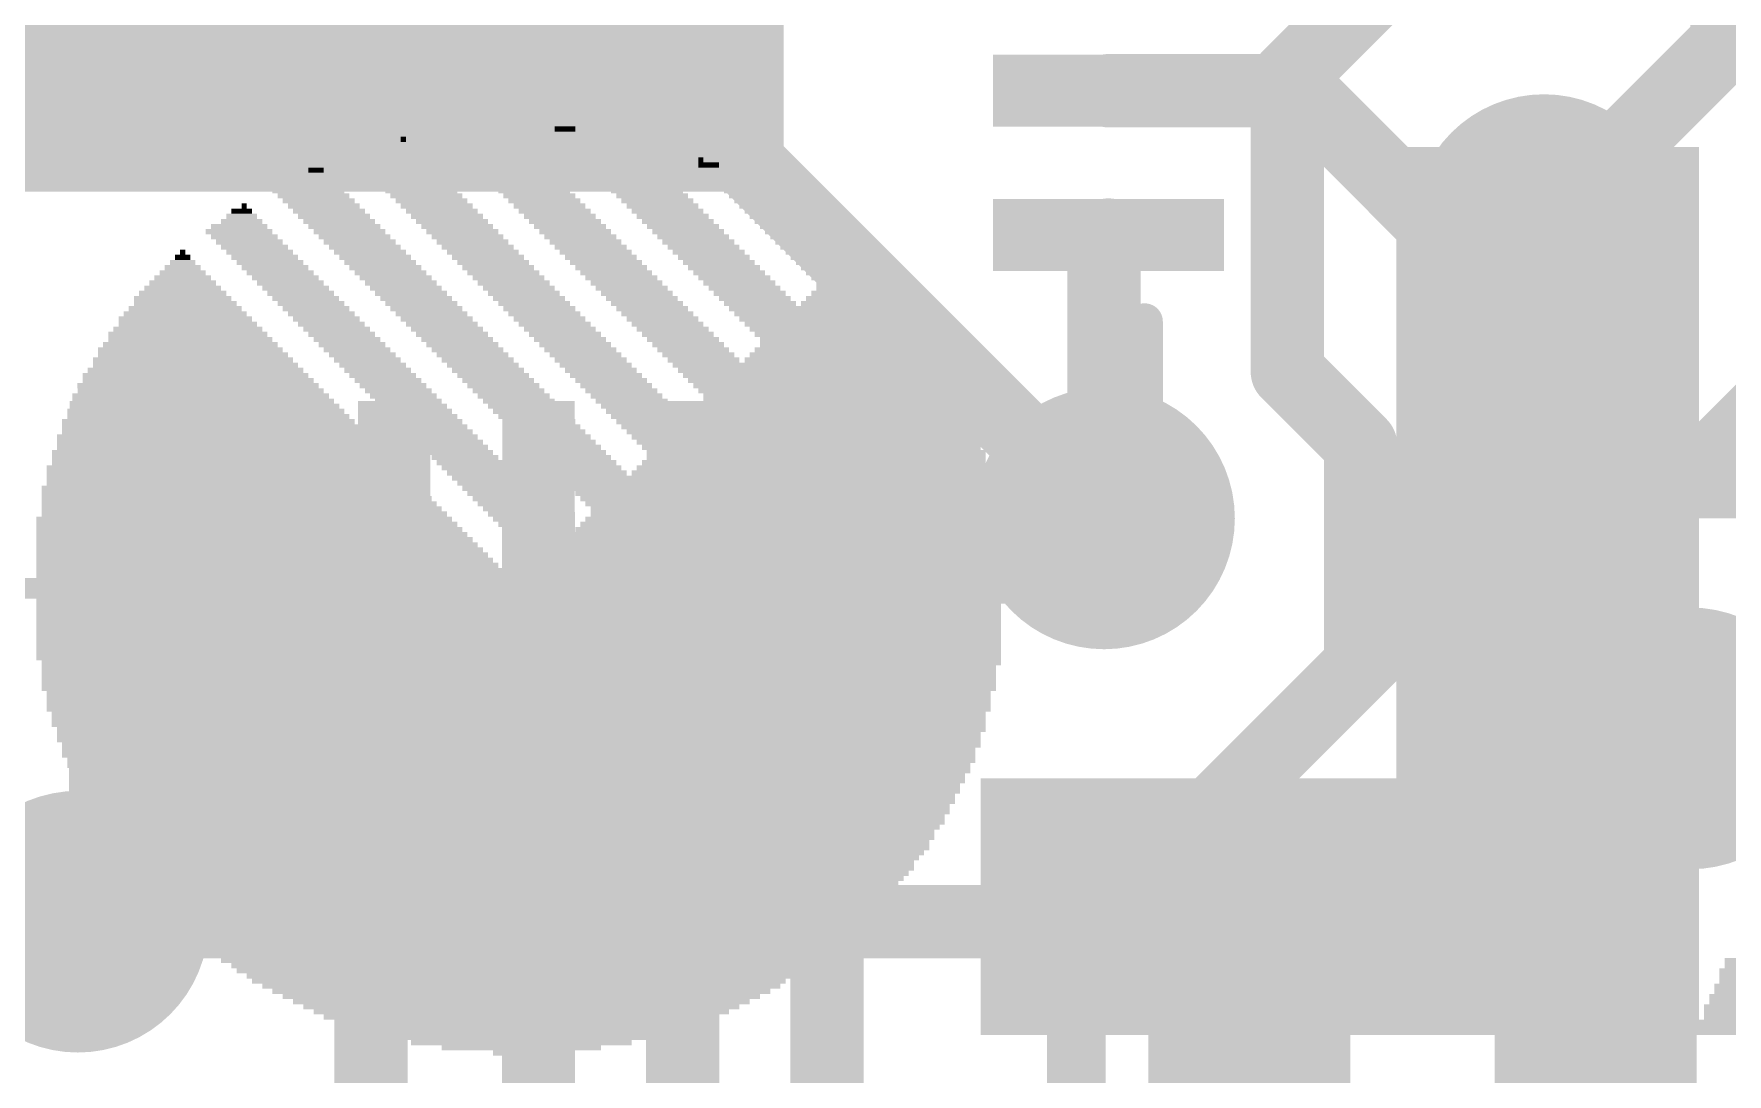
# Model space of a CAD drawing. Extents: x -0.4 to 51.3, y -0.4 to 23.4.
# Drawn here: x 23.47 to 29.34, y 5.69 to 9.3 of the extents above; entities that cross this region are included whole.
import ezdxf

# ---------------------------------------------------------------- set-up
doc = ezdxf.new("R2010")
doc.units = 0
for name, color, linetype in [('1', 12, 'CONTINUOUS'), ('16', 132, 'CONTINUOUS'), ('18', 110, 'CONTINUOUS'), ('21', 40, 'CONTINUOUS'), ('22', 6, 'CONTINUOUS')]:
    doc.layers.add(name, color=color, linetype=linetype)

# ---------------------------------------------------------------- blocks, each defined once
blk = doc.blocks.new('RECT')
blk.add_solid([(-0.5, -0.5), (0.5, -0.5), (-0.5, 0.5), (0.5, 0.5)])
blk = doc.blocks.new('ROUNDV')
at = {"const_width": 0.5}
blk.add_lwpolyline([(0, -0.25, 1), (0, 0.25, 1), (0, -0.25)], format="xyb", dxfattribs=at)

msp = doc.modelspace()

# ---------------------------------------------------------------- linework, layer by layer
at = {"layer": '1', "const_width": 0.254}
for points in [[(27.1932, 9.1016), (27.8554, 9.1016)], [(27.8554, 9.1016), (28.321, 8.636)], [(28.321, 8.636), (28.702, 8.636)], [(27.1932, 8.6016), (27.178, 8.5864)], [(27.178, 8.5864), (27.178, 7.62)], [(29.591, 8.128), (29.21, 7.747)], [(28.702, 7.747), (27.559, 6.604)], [(29.21, 7.747), (28.702, 7.747)], [(23.7182, 7.6266), (23.7182, 6.3192)], [(24.2182, 7.6266), (24.2182, 6.8968)], [(25.2182, 7.6266), (25.2182, 3.6108)], [(25.7182, 7.6266), (25.7182, 3.8728)], [(26.2182, 7.6266), (26.2182, 4.1348)], [(24.2182, 6.8968), (24.638, 6.477)], [(27.559, 6.604), (27.559, 5.3822)], [(24.638, 6.477), (24.638, 3.556)], [(23.7182, 6.3192), (23.622, 6.223)]]:
    msp.add_lwpolyline(points, dxfattribs=at)
at = {"layer": '1', "const_width": 0.127}
for points in [[(27.1932, 9.1651, 1), (27.1932, 9.0381)], [(27.9003, 9.1465, 1), (27.8105, 9.0567)], [(27.8554, 9.0381, 1), (27.8554, 9.1651)], [(28.321, 8.6995, 1), (28.321, 8.5725)], [(28.2761, 8.5911, 1), (28.3659, 8.6809)], [(28.702, 8.5725, 1), (28.702, 8.6995)], [(27.2415, 8.5864, 1), (27.1145, 8.5864)], [(27.1331, 8.6313, 1), (27.2229, 8.5415)], [(27.2381, 8.5567, 1), (27.1483, 8.6465)], [(28.702, 7.8105, 1), (28.702, 7.6835)], [(28.7469, 7.7021, 1), (28.6571, 7.7919)], [(29.21, 7.6835, 1), (29.21, 7.8105)], [(29.1651, 7.7919, 1), (29.2549, 7.7021)], [(23.7817, 7.6266, 1), (23.6547, 7.6266)], [(24.2817, 7.6266, 1), (24.1547, 7.6266)], [(25.2817, 7.6266, 1), (25.1547, 7.6266)], [(25.7817, 7.6266, 1), (25.6547, 7.6266)], [(26.2817, 7.6266, 1), (26.1547, 7.6266)], [(27.1145, 7.62, 1), (27.2415, 7.62)], [(24.2631, 6.9417, 1), (24.1733, 6.8519)], [(24.1547, 6.8968, 1), (24.2817, 6.8968)], [(27.6225, 6.604, 1), (27.4955, 6.604)], [(27.5141, 6.6489, 1), (27.6039, 6.5591)], [(24.7015, 6.477, 1), (24.5745, 6.477)], [(24.5931, 6.4321, 1), (24.6829, 6.5219)], [(23.7631, 6.2743, 1), (23.6733, 6.3641)], [(23.6547, 6.3192, 1), (23.7817, 6.3192)], [(23.5771, 6.2679, 1), (23.6669, 6.1781)]]:
    msp.add_lwpolyline(points, format="xyb", dxfattribs=at)
at = {"layer": '16', "const_width": 0.254}
for points in [[(29.337, 10.287), (29.337, 9.271)], [(28.448, 9.779), (27.813, 9.144)], [(25.273, 9.525), (27.178, 7.62)], [(29.337, 9.271), (28.702, 8.636)], [(27.813, 9.144), (27.813, 8.128)], [(27.813, 8.128), (28.067, 7.874)], [(28.067, 7.874), (28.067, 7.112)], [(28.067, 7.112), (28.702, 7.747)], [(28.702, 7.747), (30.734, 7.747)], [(22.225, 7.62), (23.622, 6.223)], [(28.067, 7.112), (27.178, 6.223)], [(27.178, 6.223), (23.622, 6.223)]]:
    msp.add_lwpolyline(points, dxfattribs=at)
at = {"layer": '16', "const_width": 0.127}
for points in [[(29.3819, 9.2261, 1), (29.2921, 9.3159)], [(29.2735, 9.271, 1), (29.4005, 9.271)], [(27.8765, 9.144, 1), (27.7495, 9.144)], [(27.7681, 9.1889, 1), (27.8579, 9.0991)], [(28.6571, 8.6809, 1), (28.7469, 8.5911)], [(27.8579, 8.1729, 1), (27.7681, 8.0831)], [(27.7495, 8.128, 1), (27.8765, 8.128)], [(28.1305, 7.874, 1), (28.0035, 7.874)], [(28.0221, 7.8291, 1), (28.1119, 7.9189)], [(28.702, 7.8105, 1), (28.702, 7.6835)], [(28.7469, 7.7021, 1), (28.6571, 7.7919)], [(27.1331, 7.5751, 1), (27.2229, 7.6649)], [(28.0221, 7.1569, 1), (28.1119, 7.0671)], [(28.1119, 7.0671, 1), (28.0221, 7.1569)], [(28.0035, 7.112, 1), (28.1305, 7.112)], [(23.622, 6.2865, 1), (23.622, 6.1595)], [(27.178, 6.1595, 1), (27.178, 6.2865)], [(23.5771, 6.1781, 1), (23.6669, 6.2679)], [(27.1331, 6.2679, 1), (27.2229, 6.1781)]]:
    msp.add_lwpolyline(points, format="xyb", dxfattribs=at)
at = {"layer": '21'}
for points, const_width in [([(27.3182, 8.3016), (27.3182, 7.5016)], 0.127), ([(27.3182, 7.5016), (26.5182, 7.5016)], 0.127), ([(27.0816, 4.6096), (27.0816, 5.9096)], 0.2032)]:
    msp.add_lwpolyline(points, dxfattribs=dict(at, const_width=const_width))
for points, const_width in [([(27.3499, 8.3016, 1), (27.2864, 8.3016)], 0.0635), ([(26.5182, 7.5334, 1), (26.5182, 7.4699)], 0.0635), ([(27.2864, 7.5016, 1), (27.3499, 7.5016)], 0.0635), ([(27.3182, 7.4699, 1), (27.3182, 7.5334)], 0.0635), ([(27.1324, 5.9096, 1), (27.0308, 5.9096)], 0.1016)]:
    msp.add_lwpolyline(points, format="xyb", dxfattribs=dict(at, const_width=const_width))

# ---------------------------------------------------------------- block references
at = {"layer": '1', "xscale": 4.7, "yscale": 4.7}
msp.add_blockref('RECT', (23.7182, 11.1016), dxfattribs=at)
at = {"layer": '1'}
for p, xscale, yscale, rotation in [((27.1932, 9.1016), 0.8, 0.25, 180), ((27.1932, 8.6016), 0.8, 0.25, 180), ((23.7182, 7.6266), 0.8, 0.25, 90), ((24.2182, 7.6266), 0.8, 0.25, 90), ((24.7182, 7.6266), 0.8, 0.25, 90), ((25.2182, 7.6266), 0.8, 0.25, 90), ((25.7182, 7.6266), 0.8, 0.25, 90), ((26.2182, 7.6266), 0.8, 0.25, 90), ((27.6816, 5.2596), 0.7, 1.7, 180), ((28.8816, 5.2596), 0.7, 1.7, 180)]:
    msp.add_blockref('RECT', p, dxfattribs=dict(at, xscale=xscale, yscale=yscale, rotation=rotation))
at = {"layer": '18', "xscale": 0.9064, "yscale": 0.9064}
for p in [(28.702, 8.636), (28.702, 8.636), (27.178, 7.62), (27.178, 7.62), (29.21, 6.858), (29.21, 6.858), (23.622, 6.223), (23.622, 6.223)]:
    msp.add_blockref('ROUNDV', p, dxfattribs=at)
at = {"layer": '22', "yscale": 0.0178, "rotation": 180}
for p, xscale in [((25.0342, 8.9687), 0.16), ((25.3098, 8.9687), 0.0711), ((24.7231, 8.9154), 0.1067), ((24.7498, 8.9332), 0.0178), ((25.0253, 8.9332), 0.2489), ((25.0165, 8.951), 0.2311), ((25.0431, 8.9154), 0.2489), ((25.3721, 8.951), 0.1956), ((25.4165, 8.9332), 0.2489), ((25.4343, 8.9154), 0.2489), ((24.6964, 8.8798), 0.2311), ((24.7053, 8.8621), 0.2489), ((24.6964, 8.8976), 0.1956), ((25.0609, 8.8976), 0.2489), ((25.0787, 8.8798), 0.2489), ((25.0965, 8.8621), 0.2489), ((25.4521, 8.8976), 0.2489), ((25.4699, 8.8798), 0.2489), ((25.4876, 8.8621), 0.2489), ((25.781, 8.8621), 0.0178), ((28.7147, 8.8976), 1.049), ((28.7147, 8.8798), 1.049), ((28.7147, 8.8621), 1.049), ((24.4297, 8.8087), 0.1245), ((24.4475, 8.8265), 0.0533), ((24.7231, 8.8443), 0.2489), ((24.7409, 8.8265), 0.2489), ((24.7587, 8.8087), 0.2489), ((25.1143, 8.8443), 0.2489), ((25.132, 8.8265), 0.2489), ((25.1498, 8.8087), 0.2489), ((25.5054, 8.8443), 0.2489), ((25.5232, 8.8265), 0.2489), ((25.541, 8.8087), 0.2489), ((25.8077, 8.8443), 0.0711), ((25.8343, 8.8265), 0.0889), ((25.861, 8.8087), 0.1067), ((28.7147, 8.8443), 1.049), ((28.7147, 8.8265), 1.049), ((28.7147, 8.8087), 1.049), ((24.4119, 8.7732), 0.2311), ((24.4208, 8.7554), 0.2489), ((24.4386, 8.7376), 0.2489), ((24.4208, 8.7909), 0.1778), ((24.7764, 8.7909), 0.2489), ((24.7942, 8.7732), 0.2489), ((24.812, 8.7554), 0.2489), ((24.8298, 8.7376), 0.2489), ((25.1676, 8.7909), 0.2489), ((25.1854, 8.7732), 0.2489), ((25.2032, 8.7554), 0.2489), ((25.2209, 8.7376), 0.2489), ((25.5587, 8.7909), 0.2489), ((25.5765, 8.7732), 0.2489), ((25.5943, 8.7554), 0.2489), ((25.6121, 8.7376), 0.2489), ((25.8877, 8.7909), 0.1245), ((25.9144, 8.7732), 0.1422), ((25.941, 8.7554), 0.16), ((25.9677, 8.7376), 0.1778), ((28.7147, 8.7909), 1.049), ((28.7147, 8.7732), 1.049), ((28.7147, 8.7554), 1.049), ((28.7147, 8.7376), 1.049), ((24.1897, 8.6843), 0.0711), ((24.1986, 8.702), 0.0178), ((24.4564, 8.7198), 0.2489), ((24.4742, 8.702), 0.2489), ((24.492, 8.6843), 0.2489), ((24.8476, 8.7198), 0.2489), ((24.8653, 8.702), 0.2489), ((24.8831, 8.6843), 0.2489), ((25.2387, 8.7198), 0.2489), ((25.2565, 8.702), 0.2489), ((25.2743, 8.6843), 0.2489), ((25.6299, 8.7198), 0.2489), ((25.6477, 8.702), 0.2489), ((25.6654, 8.6843), 0.2489), ((25.9855, 8.7198), 0.1778), ((26.0121, 8.702), 0.1956), ((26.0299, 8.6843), 0.1956), ((28.7147, 8.7198), 1.049), ((28.7147, 8.702), 1.049), ((28.7147, 8.6843), 1.049), ((24.1808, 8.6309), 0.1956), ((24.1897, 8.6487), 0.1422), ((24.1897, 8.6665), 0.1067), ((24.5097, 8.6665), 0.2489), ((24.5275, 8.6487), 0.2489), ((24.5453, 8.6309), 0.2489), ((24.9009, 8.6665), 0.2489), ((24.9187, 8.6487), 0.2489), ((24.9365, 8.6309), 0.2489), ((25.292, 8.6665), 0.2489), ((25.3098, 8.6487), 0.2489), ((25.3276, 8.6309), 0.2489), ((25.6832, 8.6665), 0.2489), ((25.701, 8.6487), 0.2489), ((25.7188, 8.6309), 0.2489), ((26.0566, 8.6665), 0.2134), ((26.0744, 8.6487), 0.2134), ((26.101, 8.6309), 0.2311), ((28.7147, 8.6665), 1.049), ((28.7147, 8.6487), 1.049), ((28.7147, 8.6309), 1.049), ((24.1808, 8.6131), 0.2311), ((24.1986, 8.5954), 0.2311), ((24.2164, 8.5776), 0.2311), ((24.2341, 8.5598), 0.2311), ((24.5631, 8.6131), 0.2489), ((24.5809, 8.5954), 0.2489), ((24.5986, 8.5776), 0.2489), ((24.6164, 8.5598), 0.2489), ((24.9542, 8.6131), 0.2489), ((24.972, 8.5954), 0.2489), ((24.9898, 8.5776), 0.2489), ((25.0076, 8.5598), 0.2489), ((25.3454, 8.6131), 0.2489), ((25.3632, 8.5954), 0.2489), ((25.381, 8.5776), 0.2489), ((25.3987, 8.5598), 0.2489), ((25.7366, 8.6131), 0.2489), ((25.7543, 8.5954), 0.2489), ((25.7721, 8.5776), 0.2489), ((25.7899, 8.5598), 0.2489), ((26.1188, 8.6131), 0.2311), ((26.1366, 8.5954), 0.2311), ((26.1544, 8.5776), 0.2311), ((26.1722, 8.5598), 0.2311), ((28.7147, 8.6131), 1.049), ((28.7147, 8.5954), 1.049), ((28.7147, 8.5776), 1.049), ((28.7147, 8.5598), 1.049), ((23.9852, 8.5065), 0.0889), ((23.9852, 8.5242), 0.0533), ((23.9852, 8.542), 0.0178), ((24.2519, 8.542), 0.2311), ((24.2697, 8.5242), 0.2311), ((24.2875, 8.5065), 0.2311), ((24.6342, 8.542), 0.2489), ((24.652, 8.5242), 0.2489), ((24.6698, 8.5065), 0.2489), ((25.0253, 8.542), 0.2489), ((25.0431, 8.5242), 0.2489), ((25.0609, 8.5065), 0.2489), ((25.4165, 8.542), 0.2489), ((25.4343, 8.5242), 0.2489), ((25.4521, 8.5065), 0.2489), ((25.8077, 8.542), 0.2489), ((25.8255, 8.5242), 0.2489), ((25.8432, 8.5065), 0.2489), ((26.1988, 8.542), 0.2489), ((26.2166, 8.5242), 0.2489), ((26.2344, 8.5065), 0.2489), ((28.7147, 8.542), 1.049), ((28.7147, 8.5242), 1.049), ((28.7147, 8.5065), 1.049), ((23.9852, 8.4531), 0.1956), ((23.9852, 8.4709), 0.16), ((23.9852, 8.4887), 0.1245), ((24.3053, 8.4887), 0.2311), ((24.323, 8.4709), 0.2311), ((24.3408, 8.4531), 0.2311), ((24.6875, 8.4887), 0.2489), ((24.7053, 8.4709), 0.2489), ((24.7231, 8.4531), 0.2489), ((25.0787, 8.4887), 0.2489), ((25.0965, 8.4709), 0.2489), ((25.1143, 8.4531), 0.2489), ((25.4699, 8.4887), 0.2489), ((25.4876, 8.4709), 0.2489), ((25.5054, 8.4531), 0.2489), ((25.861, 8.4887), 0.2489), ((25.8788, 8.4709), 0.2489), ((25.8966, 8.4531), 0.2489), ((26.2522, 8.4887), 0.2489), ((26.27, 8.4709), 0.2489), ((26.2877, 8.4531), 0.2489), ((28.7147, 8.4887), 1.049), ((28.7147, 8.4709), 1.049), ((28.7147, 8.4531), 1.049), ((23.9852, 8.382), 0.3378), ((23.9852, 8.3998), 0.3023), ((23.9852, 8.4176), 0.2667), ((23.9852, 8.4353), 0.2311), ((24.3586, 8.4353), 0.2311), ((24.3764, 8.4176), 0.2311), ((24.3942, 8.3998), 0.2311), ((24.4119, 8.382), 0.2311), ((24.7409, 8.4353), 0.2489), ((24.7587, 8.4176), 0.2489), ((24.7764, 8.3998), 0.2489), ((24.7942, 8.382), 0.2489), ((25.132, 8.4353), 0.2489), ((25.1498, 8.4176), 0.2489), ((25.1676, 8.3998), 0.2489), ((25.1854, 8.382), 0.2489), ((25.5232, 8.4353), 0.2489), ((25.541, 8.4176), 0.2489), ((25.5587, 8.3998), 0.2489), ((25.5765, 8.382), 0.2489), ((25.9144, 8.4353), 0.2489), ((25.9321, 8.4176), 0.2489), ((25.9499, 8.3998), 0.2489), ((25.9677, 8.382), 0.2489), ((26.3055, 8.382), 0.32), ((26.3055, 8.3998), 0.2845), ((26.3055, 8.4353), 0.2489), ((26.3055, 8.4176), 0.2489), ((28.7147, 8.4353), 1.049), ((28.7147, 8.4176), 1.049), ((28.7147, 8.3998), 1.049), ((28.7147, 8.382), 1.049), ((23.9941, 8.3287), 0.4267), ((23.9941, 8.3464), 0.3912), ((23.9941, 8.3642), 0.3556), ((24.4297, 8.3642), 0.2311), ((24.4475, 8.3464), 0.2311), ((24.4653, 8.3287), 0.2311), ((24.812, 8.3642), 0.2489), ((24.8298, 8.3464), 0.2489), ((24.8476, 8.3287), 0.2489), ((25.2032, 8.3642), 0.2489), ((25.2209, 8.3464), 0.2489), ((25.2387, 8.3287), 0.2489), ((25.5943, 8.3642), 0.2489), ((25.6121, 8.3464), 0.2489), ((25.6299, 8.3287), 0.2489), ((25.9855, 8.3642), 0.2489), ((26.1899, 8.3464), 0.6223), ((26.2077, 8.3287), 0.6223), ((26.3055, 8.3642), 0.3556), ((28.7147, 8.3642), 1.049), ((28.7147, 8.3464), 1.049), ((28.7147, 8.3287), 1.049), ((24.003, 8.2753), 0.5156), ((23.9941, 8.3109), 0.4623), ((24.003, 8.2931), 0.4801), ((24.4831, 8.3109), 0.2311), ((24.5008, 8.2931), 0.2311), ((24.5186, 8.2753), 0.2311), ((24.8653, 8.3109), 0.2489), ((24.8831, 8.2931), 0.2489), ((24.9009, 8.2753), 0.2489), ((25.2565, 8.3109), 0.2489), ((25.2743, 8.2931), 0.2489), ((25.292, 8.2753), 0.2489), ((25.6477, 8.3109), 0.2489), ((25.6654, 8.2931), 0.2489), ((25.6832, 8.2753), 0.2489), ((26.2166, 8.3109), 0.6045), ((26.2344, 8.2931), 0.6045), ((26.2522, 8.2753), 0.6045), ((28.7147, 8.3109), 1.049), ((28.7147, 8.2931), 1.049), ((28.7147, 8.2753), 1.049), ((24.0119, 8.222), 0.6045), ((24.003, 8.2575), 0.5512), ((24.0119, 8.2398), 0.569), ((24.5364, 8.2575), 0.2311), ((24.5542, 8.2398), 0.2311), ((24.572, 8.222), 0.2311), ((24.9187, 8.2575), 0.2489), ((24.9365, 8.2398), 0.2489), ((24.9542, 8.222), 0.2489), ((25.3098, 8.2575), 0.2489), ((25.3276, 8.2398), 0.2489), ((25.3454, 8.222), 0.2489), ((25.701, 8.2575), 0.2489), ((25.7188, 8.2398), 0.2489), ((25.7366, 8.222), 0.2489), ((26.2611, 8.2575), 0.5867), ((26.2788, 8.2398), 0.5867), ((26.2877, 8.222), 0.6045), ((28.7147, 8.2575), 1.049), ((28.7147, 8.2398), 1.049), ((28.7147, 8.222), 1.049), ((24.0208, 8.1686), 0.6934), ((24.0297, 8.1509), 0.7112), ((24.0119, 8.2042), 0.6401), ((24.0208, 8.1864), 0.6579), ((24.5897, 8.2042), 0.2311), ((24.6075, 8.1864), 0.2311), ((24.6253, 8.1686), 0.2311), ((24.6431, 8.1509), 0.2311), ((24.972, 8.2042), 0.2489), ((24.9898, 8.1864), 0.2489), ((25.0076, 8.1686), 0.2489), ((25.0253, 8.1509), 0.2489), ((25.3632, 8.2042), 0.2489), ((25.381, 8.1864), 0.2489), ((25.3987, 8.1686), 0.2489), ((25.4165, 8.1509), 0.2489), ((25.7543, 8.2042), 0.2489), ((25.7721, 8.1864), 0.2489), ((25.7899, 8.1686), 0.2489), ((26.1544, 8.1509), 0.9423), ((26.2788, 8.1686), 0.6934), ((26.2788, 8.1864), 0.6579), ((26.2788, 8.2042), 0.6223), ((28.7147, 8.2042), 1.049), ((28.7147, 8.1864), 1.049), ((28.7147, 8.1686), 1.049), ((28.7147, 8.1509), 1.049), ((24.0297, 8.1153), 0.7823), ((24.0386, 8.0975), 0.8001), ((24.0297, 8.1331), 0.7468), ((24.6609, 8.1331), 0.2311), ((24.6786, 8.1153), 0.2311), ((24.6964, 8.0975), 0.2311), ((25.0431, 8.1331), 0.2489), ((25.0609, 8.1153), 0.2489), ((25.0787, 8.0975), 0.2489), ((25.4343, 8.1331), 0.2489), ((25.4521, 8.1153), 0.2489), ((25.4699, 8.0975), 0.2489), ((26.1722, 8.1331), 0.9423), ((26.1811, 8.1153), 0.9246), ((26.1988, 8.0975), 0.9246), ((28.7147, 8.1331), 1.049), ((28.7147, 8.1153), 1.049), ((28.7147, 8.0975), 1.049), ((24.0475, 8.0442), 0.889), ((24.0386, 8.0797), 0.8357), ((24.0475, 8.062), 0.8534), ((24.7142, 8.0797), 0.2311), ((24.732, 8.062), 0.2311), ((24.7498, 8.0442), 0.2311), ((25.0965, 8.0797), 0.2489), ((25.1143, 8.062), 0.2489), ((25.132, 8.0442), 0.2489), ((25.4876, 8.0797), 0.2489), ((25.5054, 8.062), 0.2489), ((25.5232, 8.0442), 0.2489), ((26.2077, 8.0797), 0.9068), ((26.2255, 8.062), 0.9068), ((26.2344, 8.0442), 0.889), ((28.7147, 8.0797), 1.049), ((28.7147, 8.062), 1.049), ((28.7147, 8.0442), 1.049), ((24.0652, 7.9908), 0.9601), ((24.0741, 7.9731), 0.9779), ((24.0563, 8.0264), 0.9068), ((24.0652, 8.0086), 0.9246), ((24.7675, 8.0264), 0.2311), ((24.7853, 8.0086), 0.2311), ((24.8031, 7.9908), 0.2311), ((24.8209, 7.9731), 0.2311), ((25.1498, 8.0264), 0.2489), ((25.1676, 8.0086), 0.2489), ((25.1854, 7.9908), 0.2489), ((25.2032, 7.9731), 0.2489), ((25.541, 8.0264), 0.2489), ((25.5587, 8.0086), 0.2489), ((25.5765, 7.9908), 0.2489), ((25.5943, 7.9731), 0.2489), ((26.2255, 7.9731), 0.9779), ((26.2344, 7.9908), 0.9601), ((26.2344, 8.0086), 0.9246), ((26.2433, 8.0264), 0.9068), ((28.7147, 8.0264), 1.049), ((28.7147, 8.0086), 1.049), ((28.7147, 7.9908), 1.049), ((28.7147, 7.9731), 1.049), ((24.0741, 7.9553), 1.0135), ((24.083, 7.9375), 1.0312), ((24.0919, 7.9197), 1.049), ((24.8387, 7.9553), 0.2311), ((24.8564, 7.9375), 0.2311), ((24.8742, 7.9197), 0.2311), ((25.2209, 7.9553), 0.2489), ((25.2387, 7.9375), 0.2489), ((25.2565, 7.9197), 0.2489), ((26.101, 7.9553), 1.2268), ((26.1188, 7.9375), 1.2268), ((26.1277, 7.9197), 1.209), ((28.7147, 7.9553), 1.049), ((28.7147, 7.9375), 1.049), ((28.7147, 7.9197), 1.049), ((24.0919, 7.9019), 1.0846), ((24.1008, 7.8842), 1.1024), ((24.1097, 7.8664), 1.1201), ((24.892, 7.9019), 0.2311), ((24.9098, 7.8842), 0.2311), ((24.9276, 7.8664), 0.2311), ((25.2743, 7.9019), 0.2489), ((25.292, 7.8842), 0.2489), ((25.3098, 7.8664), 0.2489), ((26.1455, 7.9019), 1.209), ((26.1544, 7.8842), 1.1913), ((26.1633, 7.8664), 1.1735), ((28.7147, 7.9019), 1.049), ((28.7147, 7.8842), 1.049), ((28.7147, 7.8664), 1.049), ((24.1275, 7.7953), 1.2268), ((24.1097, 7.8486), 1.1557), ((24.1186, 7.8308), 1.1735), ((24.1275, 7.813), 1.1913), ((24.9453, 7.8486), 0.2311), ((24.9631, 7.8308), 0.2311), ((24.9809, 7.813), 0.2311), ((24.9987, 7.7953), 0.2311), ((25.3276, 7.8486), 0.2489), ((25.3454, 7.8308), 0.2489), ((25.3632, 7.813), 0.2489), ((25.381, 7.7953), 0.2489), ((26.1633, 7.7953), 1.209), ((26.1722, 7.813), 1.1913), ((26.1811, 7.8486), 1.1735), ((26.1811, 7.8308), 1.1735), ((28.7147, 7.8486), 1.049), ((28.7147, 7.8308), 1.049), ((28.7147, 7.813), 1.049), ((28.7147, 7.7953), 1.049), ((24.1452, 7.7597), 1.2624), ((24.1541, 7.7419), 1.2802), ((24.1364, 7.7775), 1.2446), ((25.0165, 7.7775), 0.2311), ((25.0342, 7.7597), 0.2311), ((25.052, 7.7419), 0.2311), ((25.3987, 7.7775), 0.2489), ((26.0388, 7.7597), 1.4935), ((26.0477, 7.7419), 1.4757), ((26.1633, 7.7775), 1.2446), ((28.7147, 7.7775), 1.049), ((28.7147, 7.7597), 1.049), ((28.7147, 7.7419), 1.049), ((24.1541, 7.7241), 1.3157), ((24.163, 7.7064), 1.3335), ((24.1719, 7.6886), 1.3513), ((25.0698, 7.7241), 0.2311), ((25.0876, 7.7064), 0.2311), ((25.1054, 7.6886), 0.2311), ((26.0566, 7.7241), 1.458), ((26.0744, 7.7064), 1.458), ((26.0833, 7.6886), 1.4402), ((28.7147, 7.7241), 1.049), ((28.7147, 7.7064), 1.049), ((28.7147, 7.6886), 1.049), ((24.1808, 7.6708), 1.3691), ((24.1897, 7.653), 1.3868), ((24.1986, 7.6352), 1.4046), ((25.1231, 7.6708), 0.2311), ((25.1409, 7.653), 0.2311), ((25.1587, 7.6352), 0.2311), ((26.0922, 7.6708), 1.4224), ((26.101, 7.653), 1.4046), ((26.101, 7.6352), 1.4046), ((28.7147, 7.6708), 1.049), ((28.7147, 7.653), 1.049), ((28.7147, 7.6352), 1.049), ((24.1986, 7.6175), 1.4402), ((24.2075, 7.5997), 1.458), ((24.2164, 7.5819), 1.4757), ((24.2253, 7.5641), 1.4935), ((25.1765, 7.6175), 0.2311), ((25.1943, 7.5997), 0.2311), ((25.212, 7.5819), 0.2311), ((25.9677, 7.5641), 1.7069), ((26.0833, 7.5819), 1.4757), ((26.0922, 7.5997), 1.458), ((26.101, 7.6175), 1.4402), ((28.7147, 7.6175), 1.049), ((28.7147, 7.5997), 1.049), ((28.7147, 7.5819), 1.049), ((28.7147, 7.5641), 1.049), ((24.243, 7.5286), 1.5291), ((24.2519, 7.5108), 1.5469), ((24.2341, 7.5463), 1.5113), ((25.9766, 7.5463), 1.6891), ((25.9855, 7.5286), 1.6713), ((25.9944, 7.5108), 1.6535), ((28.7147, 7.5463), 1.049), ((28.7147, 7.5286), 1.049), ((28.7147, 7.5108), 1.049), ((24.2608, 7.493), 1.5646), ((24.2697, 7.4752), 1.5824), ((24.2786, 7.4574), 1.6002), ((26.0033, 7.493), 1.6358), ((26.0121, 7.4752), 1.618), ((26.021, 7.4574), 1.6002), ((28.7147, 7.493), 1.049), ((28.7147, 7.4752), 1.049), ((28.7147, 7.4574), 1.049), ((23.7719, 7.4041), 2.7203), ((24.6253, 7.3863), 4.4272), ((24.2875, 7.4397), 1.618), ((24.2964, 7.4219), 1.6358), ((26.0033, 7.4041), 1.6713), ((26.0033, 7.4219), 1.6358), ((26.0121, 7.4397), 1.618), ((28.7147, 7.4397), 1.049), ((28.7147, 7.4219), 1.049), ((28.7147, 7.4041), 1.049), ((28.7147, 7.3863), 1.049), ((24.6253, 7.3685), 4.4272), ((24.6253, 7.3508), 4.4272), ((25.1587, 7.333), 3.3604), ((28.7147, 7.3685), 1.049), ((28.7147, 7.3508), 1.049), ((28.7147, 7.333), 1.049), ((25.1498, 7.3152), 3.3426), ((25.1498, 7.2974), 3.3426), ((25.1498, 7.2796), 3.3426), ((28.7147, 7.3152), 1.049), ((28.7147, 7.2974), 1.049), ((28.7147, 7.2796), 1.049), ((25.1498, 7.2619), 3.3426), ((25.1498, 7.2441), 3.3426), ((25.1498, 7.2263), 3.3426), ((25.1498, 7.2085), 3.3426), ((28.7147, 7.2619), 1.049), ((28.7147, 7.2441), 1.049), ((28.7147, 7.2263), 1.049), ((28.7147, 7.2085), 1.049), ((25.1498, 7.1907), 3.3426), ((25.1498, 7.173), 3.3426), ((25.1498, 7.1552), 3.3426), ((28.7147, 7.1907), 1.049), ((28.7147, 7.173), 1.049), ((28.7147, 7.1552), 1.049), ((25.1498, 7.1374), 3.3426), ((25.1587, 7.1196), 3.3249), ((25.1498, 7.1018), 3.3071), ((28.7147, 7.1374), 1.049), ((28.7147, 7.1196), 1.049), ((28.7147, 7.1018), 1.049), ((25.1498, 7.0841), 3.3071), ((25.1498, 7.0663), 3.3071), ((25.1498, 7.0485), 3.3071), ((28.7147, 7.0841), 1.049), ((28.7147, 7.0663), 1.049), ((28.7147, 7.0485), 1.049), ((25.1498, 7.0307), 3.3071), ((25.1498, 7.0129), 3.2715), ((25.1498, 6.9952), 3.2715), ((25.1498, 6.9774), 3.2715), ((28.7147, 7.0307), 1.049), ((28.7147, 7.0129), 1.049), ((28.7147, 6.9952), 1.049), ((28.7147, 6.9774), 1.049), ((25.1498, 6.9596), 3.2715), ((25.1498, 6.9418), 3.236), ((25.1498, 6.924), 3.236), ((28.7147, 6.9596), 1.049), ((28.7147, 6.9418), 1.049), ((28.7147, 6.924), 1.049), ((25.1498, 6.9063), 3.236), ((25.1587, 6.8885), 3.2182), ((25.1498, 6.8707), 3.2004), ((28.7147, 6.9063), 1.049), ((28.7147, 6.8885), 1.049), ((28.7147, 6.8707), 1.049), ((25.1498, 6.8529), 3.2004), ((25.1587, 6.8351), 3.1826), ((25.1498, 6.8174), 3.1648), ((25.1498, 6.7996), 3.1648), ((28.7147, 6.8529), 1.049), ((28.7147, 6.8351), 1.049), ((28.7147, 6.8174), 1.049), ((28.7147, 6.7996), 1.049), ((25.1587, 6.7818), 3.1471), ((25.1498, 6.764), 3.1293), ((25.1587, 6.7462), 3.1115), ((28.7147, 6.7818), 1.049), ((28.7147, 6.764), 1.049), ((28.7147, 6.7462), 1.049), ((25.1498, 6.7285), 3.0937), ((25.1498, 6.7107), 3.0937), ((25.1498, 6.6929), 3.0582), ((27.9946, 6.7107), 2.4892), ((27.9946, 6.6929), 2.4892), ((28.7147, 6.7285), 1.049), ((25.1498, 6.6751), 3.0582), ((25.1498, 6.6573), 3.0226), ((25.1498, 6.6396), 3.0226), ((25.1498, 6.6218), 2.987), ((27.9946, 6.6751), 2.4892), ((27.9946, 6.6573), 2.4892), ((27.9946, 6.6396), 2.4892), ((27.9946, 6.6218), 2.4892), ((25.1498, 6.5862), 2.9515), ((25.1587, 6.604), 2.9693), ((25.1587, 6.5684), 2.9337), ((27.9946, 6.604), 2.4892), ((27.9946, 6.5862), 2.4892), ((27.9946, 6.5684), 2.4892), ((25.1498, 6.5507), 2.9159), ((25.1498, 6.5329), 2.8804), ((25.1587, 6.5151), 2.8626), ((27.9946, 6.5507), 2.4892), ((27.9946, 6.5329), 2.4892), ((27.9946, 6.5151), 2.4892), ((25.1498, 6.4973), 2.8448), ((25.1587, 6.4795), 2.827), ((25.1587, 6.4618), 2.7915), ((27.9946, 6.4973), 2.4892), ((27.9946, 6.4795), 2.4892), ((27.9946, 6.4618), 2.4892), ((25.1498, 6.444), 2.7737), ((25.1498, 6.4262), 2.7381), ((25.1587, 6.4084), 2.7203), ((25.1587, 6.3906), 2.6848), ((27.9946, 6.444), 2.4892), ((27.9946, 6.4262), 2.4892), ((27.9946, 6.4084), 2.4892), ((27.9946, 6.3906), 2.4892), ((25.1498, 6.3729), 2.667), ((25.1498, 6.3551), 2.6314), ((25.1498, 6.3373), 2.5959), ((27.9946, 6.3729), 2.4892), ((27.9946, 6.3551), 2.4892), ((27.9946, 6.3373), 2.4892), ((25.1587, 6.3195), 2.5781), ((25.1587, 6.3017), 2.5425), ((25.1587, 6.284), 2.507), ((27.9946, 6.3195), 2.4892), ((27.9946, 6.3017), 2.4892), ((27.9946, 6.284), 2.4892), ((25.1587, 6.2662), 2.4714), ((25.1587, 6.2484), 2.4359), ((25.1587, 6.2306), 2.4003), ((25.1587, 6.2128), 2.3647), ((27.9946, 6.2662), 2.4892), ((27.9946, 6.2484), 2.4892), ((27.9946, 6.2306), 2.4892), ((27.9946, 6.2128), 2.4892), ((25.1587, 6.1951), 2.3292), ((25.1498, 6.1773), 2.2758), ((25.1498, 6.1595), 2.2403), ((27.9946, 6.1951), 2.4892), ((27.9946, 6.1773), 2.4892), ((27.9946, 6.1595), 2.4892), ((25.1498, 6.1417), 2.2047), ((25.1587, 6.1239), 2.1514), ((25.1587, 6.1062), 2.1158), ((27.9946, 6.1417), 2.4892), ((27.9946, 6.1239), 2.4892), ((27.9946, 6.1062), 2.4892), ((25.1498, 6.0884), 2.0625), ((25.1587, 6.0706), 2.0091), ((25.1498, 6.0528), 1.9558), ((25.1587, 6.035), 1.9025), ((27.9946, 6.0884), 2.4892), ((27.9946, 6.0706), 2.4892), ((27.9946, 6.0528), 2.4892), ((27.9946, 6.035), 2.4892), ((29.8793, 6.0528), 1.1379), ((29.8793, 6.035), 1.1379), ((29.8971, 6.0884), 1.1379), ((29.8882, 6.0706), 1.1201), ((25.1498, 6.0173), 1.8491), ((25.1587, 5.9995), 1.7958), ((25.1587, 5.9817), 1.7247), ((27.9946, 6.0173), 2.4892), ((27.9946, 5.9995), 2.4892), ((27.9946, 5.9817), 2.4892), ((29.8615, 5.9995), 1.1379), ((29.8526, 5.9817), 1.1201), ((29.8704, 6.0173), 1.1201), ((25.1587, 5.9639), 1.6535), ((25.1587, 5.9461), 1.5824), ((25.1587, 5.9284), 1.5113), ((27.9946, 5.9639), 2.4892), ((27.9946, 5.9461), 2.4892), ((27.9946, 5.9284), 2.4892), ((29.826, 5.9284), 1.1379), ((29.8437, 5.9639), 1.1379), ((29.8437, 5.9461), 1.1379), ((25.1587, 5.9106), 1.4402), ((25.1498, 5.8928), 1.3513), ((25.1587, 5.875), 1.2624), ((27.9946, 5.9106), 2.4892), ((27.9946, 5.8928), 2.4892), ((28.5636, 5.875), 3.6271), ((29.826, 5.9106), 1.1379), ((29.8171, 5.8928), 1.1201), ((25.1587, 5.8572), 1.1557), ((25.1587, 5.8395), 1.049), ((25.1587, 5.8217), 0.9068), ((25.1587, 5.8039), 0.7645), ((28.5636, 5.8572), 3.6271), ((28.5547, 5.8395), 3.6093), ((25.1587, 5.7861), 0.5512), ((25.1587, 5.7683), 0.1956)]:
    msp.add_blockref('RECT', p, dxfattribs=dict(at, xscale=xscale))

doc.saveas('drawing.dxf')
